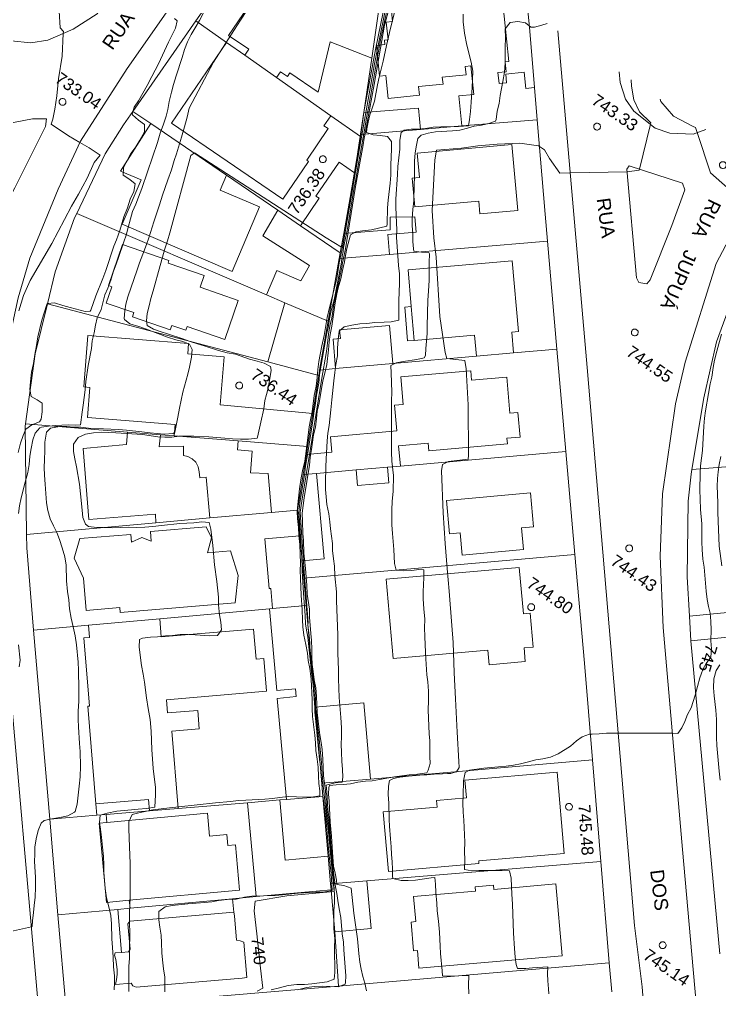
# Model space of a CAD drawing. Header units: metres. Extents: x 322294 to 7190115, y 7390841 to 10157759.
# Drawn here: x 323364.2 to 323466.7, y 7394125.7 to 7394267.6 of the extents above; entities that cross this region are included whole.
import ezdxf
from ezdxf.enums import TextEntityAlignment as Align

# ---------------------------------------------------------------- set-up
doc = ezdxf.new("R2010")
doc.units = ezdxf.units.M
doc.layers.get('0').update_dxf_attribs({"lineweight": 18})
for name, color, linetype, lineweight in [('100_SIST_VIARIO_MEIO_FIO', 1, 'Continuous', 18), ('108_SEP_FIS_CANT_CENT_ILHA', 7, 'Continuous', 18), ('160_P_SIMP_ASF_TOP', 7, 'Continuous', 18), ('206_MURO_E_MURO_ARRIMO', 7, 'Continuous', 18), ('214_PROJ_BEIRAL_EDIF', 10, 'Continuous', 18), ('600_CURVA_MESTRA', 14, 'Continuous', 18), ('602_CURVA_MESTRA_TOP', 24, 'Continuous', 18), ('604_CURVA_INTERM', 7, 'Continuous', 18), ('606_PTO_COTADO', 7, 'Continuous', 18), ('608_PTO_COTADO_INTERVIA', 1, 'Continuous', 18), ('624_SEGM_CURVA_MESTRA', 14, 'Continuous', 18), ('626_SEGM_CURVA_INTERM', 7, 'Continuous', 18)]:
    doc.layers.add(name, color=color, linetype=linetype, lineweight=lineweight)
doc.styles.add('Style-Arial', font='arial.ttf', dxfattribs={"height": 1.75})

# ---------------------------------------------------------------- blocks, each defined once
blk = doc.blocks.new('SP09')
at = {"color": 0, "linetype": 'Continuous'}
blk.add_lwpolyline([(-0.03, -0.51), (-0.14, -0.49), (-0.24, -0.46), (-0.31, -0.42), (-0.35, -0.39), (-0.42, -0.31), (-0.47, -0.24), (-0.51, -0.15), (-0.52, -0.09), (-0.52, 0.03), (-0.51, 0.11), (-0.48, 0.2), (-0.44, 0.27), (-0.4, 0.33), (-0.32, 0.39), (-0.23, 0.44), (-0.15, 0.48), (-0.1, 0.48), (-0.03, 0.48), (0.08, 0.48), (0.19, 0.44), (0.27, 0.4), (0.35, 0.32), (0.41, 0.23), (0.46, 0.11), (0.48, 0.03), (0.48, -0.03), (0.47, -0.08), (0.44, -0.21), (0.38, -0.3), (0.31, -0.38), (0.23, -0.44), (0.1, -0.49), (0.02, -0.51)], close=True, dxfattribs=at)
blk = doc.blocks.new('SP10')
at = {"color": 0, "linetype": 'Continuous'}
blk.add_lwpolyline([(-0.03, -0.51), (-0.14, -0.49), (-0.24, -0.46), (-0.31, -0.42), (-0.35, -0.39), (-0.42, -0.31), (-0.47, -0.24), (-0.51, -0.15), (-0.52, -0.09), (-0.52, 0.03), (-0.51, 0.11), (-0.48, 0.2), (-0.44, 0.27), (-0.4, 0.33), (-0.32, 0.39), (-0.23, 0.44), (-0.15, 0.48), (-0.1, 0.48), (-0.03, 0.48), (0.08, 0.48), (0.19, 0.44), (0.27, 0.4), (0.35, 0.32), (0.41, 0.23), (0.46, 0.11), (0.48, 0.03), (0.48, -0.03), (0.47, -0.08), (0.44, -0.21), (0.38, -0.3), (0.31, -0.38), (0.23, -0.44), (0.1, -0.49), (0.02, -0.51)], close=True, dxfattribs=at)

msp = doc.modelspace()

# ---------------------------------------------------------------- linework, layer by layer
at = {"layer": '100_SIST_VIARIO_MEIO_FIO'}
for points in [[(323348.588, 7394329.033), (323354.995, 7394271.887), (323357.194, 7394267.775), (323359.428, 7394265.848), (323363.008, 7394264.434), (323365.883, 7394264.167), (323368.386, 7394264.568), (323372.075, 7394266.161), (323375.566, 7394268.404), (323387.417, 7394285.059), (323395.982, 7394297.361)], [(323402.467, 7394293.027), (323396.959, 7394284.669), (323379.983, 7394260.392), (323373.124, 7394249.782), (323369.878, 7394242.772), (323365.752, 7394232.659), (323364.018, 7394226.847), (323362.228, 7394218.531), (323361.124, 7394208.274), (323360.9, 7394198.864), (323362.004, 7394179.452), (323367.355, 7394119.089), (323368.904, 7394099.446), (323369.018, 7394079.171), (323369.147, 7394063.997)], [(323469.348, 7393957.504), (323458.149, 7394089.236), (323455.362, 7394126.09), (323454.246, 7394135.09), (323447.286, 7394216.704), (323443.01, 7394265.934)], [(323451.99, 7394259.933), (323452.139, 7394258.371), (323452.904, 7394255.928), (323454.119, 7394254.15), (323457.258, 7394251.707), (323459.388, 7394250.969), (323462.819, 7394250.816), (323464.656, 7394251.469)], [(323473.348, 7394010.25), (323461.245, 7394146.179), (323458.45, 7394178.641), (323457.999, 7394189.087), (323458.311, 7394198.213), (323460.236, 7394211.389), (323461.622, 7394217.468), (323466.173, 7394231.899), (323471.867, 7394242.636)]]:
    msp.add_lwpolyline(points, dxfattribs=at)
at = {"layer": '108_SEP_FIS_CANT_CENT_ILHA'}
for points in [[(323366.127, 7394253.025), (323368.162, 7394253.028), (323368.012, 7394251.912), (323363.559, 7394242.934), (323360.523, 7394237.339), (323359.741, 7394245.426), (323359.717, 7394250.046), (323360.496, 7394251.988)], [(323459.704, 7394237.443), (323456.512, 7394229.487), (323456.03, 7394228.898), (323454.855, 7394229.101), (323454.547, 7394229.789), (323453.129, 7394245.699), (323453.45, 7394246.159), (323461.238, 7394243.637), (323461.589, 7394242.669)]]:
    msp.add_lwpolyline(points, close=True, dxfattribs=at)
at = {"layer": '206_MURO_E_MURO_ARRIMO'}
for p, q in [((323401.483, 7394283.786), (323390.044, 7394267.376)), ((323438.855, 7394266.432), (323438.636, 7394268.857)), ((323390.044, 7394267.376), (323380.818, 7394254.141)), ((323439.592, 7394257.613), (323438.855, 7394266.432)), ((323380.818, 7394254.141), (323379.444, 7394252.17)), ((323379.444, 7394252.17), (323376.733, 7394247.946)), ((323441.141, 7394239.088), (323439.985, 7394252.918)), ((323376.733, 7394247.946), (323372.591, 7394239.191)), ((323372.591, 7394239.191), (323372.291, 7394238.556)), ((323441.488, 7394235.143), (323441.141, 7394239.088)), ((323372.291, 7394238.556), (323369.454, 7394230.681)), ((323442.874, 7394219.365), (323441.488, 7394235.143)), ((323369.454, 7394230.681), (323368.3, 7394226.011)), ((323368.3, 7394226.011), (323366.491, 7394218.692)), ((323466.248, 7394220.456), (323467.923, 7394225.063)), ((323464.385, 7394212.264), (323466.248, 7394220.456)), ((323444.19, 7394204.396), (323442.874, 7394219.365)), ((323366.491, 7394218.692), (323365.094, 7394208.436)), ((323462.638, 7394201.753), (323464.385, 7394212.264)), ((323365.094, 7394208.436), (323365.049, 7394208.109)), ((323365.049, 7394208.109), (323365.248, 7394192.275)), ((323445.511, 7394189.358), (323444.19, 7394204.396)), ((323365.248, 7394192.275), (323365.273, 7394190.289)), ((323365.273, 7394190.289), (323366.29, 7394178.294)), ((323446.909, 7394173.452), (323445.511, 7394189.358)), ((323462.498, 7394176.711), (323462.288, 7394180.341)), ((323366.29, 7394178.294), (323368.635, 7394150.637)), ((323466.707, 7394130.945), (323462.498, 7394176.711)), ((323448.07, 7394159.334), (323446.909, 7394173.452)), ((323449.296, 7394144.435), (323448.07, 7394159.334)), ((323368.635, 7394150.637), (323369.821, 7394136.639)), ((323450.514, 7394129.634), (323449.296, 7394144.435)), ((323369.821, 7394136.639), (323371.072, 7394122.785)), ((323450.906, 7394125.374), (323450.514, 7394129.634))]:
    msp.add_line(p, q, dxfattribs=at)
for points in [[(323394.535, 7394264.222), (323390.044, 7394267.376)], [(323414.634, 7394253.951), (323415.789, 7394261.942)], [(323380.818, 7394254.141), (323383.452, 7394252.345)], [(323414.13, 7394250.463), (323409.791, 7394253.51)], [(323428.95, 7394252.003), (323422.893, 7394251.501)], [(323413.254, 7394245.175), (323413.862, 7394248.605), (323414.13, 7394250.463)], [(323414.13, 7394250.463), (323414.176, 7394250.778)], [(323394.529, 7394244.793), (323402.009, 7394239.694)], [(323400.364, 7394227.311), (323372.591, 7394239.191)], [(323418.39, 7394233.22), (323441.488, 7394235.143)], [(323368.3, 7394226.011), (323400.588, 7394217.493)], [(323436.522, 7394218.807), (323442.874, 7394219.365)], [(323418.846, 7394217.255), (323431.105, 7394218.331)], [(323408.139, 7394216.315), (323410.482, 7394216.521)], [(323407.135, 7394209.942), (323408.009, 7394215.535)], [(323365.094, 7394208.436), (323380.009, 7394207.243)], [(323384.865, 7394206.855), (323386.845, 7394206.696)], [(323419.96, 7394202.265), (323444.19, 7394204.396)], [(323392.081, 7394194.681), (323401.125, 7394195.492)], [(323365.248, 7394192.275), (323384.167, 7394193.971)], [(323405.814, 7394185.867), (323445.511, 7394189.358)], [(323400.795, 7394181.388), (323384.749, 7394179.949)], [(323374.316, 7394179.014), (323366.29, 7394178.294)], [(323462.498, 7394176.711), (323471.899, 7394177.623)], [(323415.571, 7394156.502), (323448.07, 7394159.334)], [(323397.584, 7394153.045), (323402.302, 7394153.438)], [(323368.635, 7394150.637), (323375.515, 7394151.209)], [(323409.396, 7394145.203), (323409.751, 7394141.168)], [(323449.296, 7394144.435), (323415.065, 7394141.607)], [(323409.827, 7394140.312), (323398.846, 7394139.304)], [(323378.616, 7394137.446), (323369.821, 7394136.639)], [(323410.369, 7394134.157), (323410.91, 7394126.227)], [(323410.91, 7394126.227), (323450.514, 7394129.634)], [(323410.91, 7394126.227), (323393.461, 7394124.742), (323371.072, 7394122.785)]]:
    msp.add_lwpolyline(points, dxfattribs=at)
at = {"layer": '214_PROJ_BEIRAL_EDIF'}
for points in [[(323417.176, 7394271.543), (323417.332, 7394272.62), (323413.131, 7394275.579), (323413.134, 7394274.131), (323404.757, 7394279.843), (323394.813, 7394265.258), (323397.785, 7394263.232), (323397.19, 7394262.358), (323401.852, 7394259.084), (323402.427, 7394259.927), (323403.434, 7394259.241), (323403.785, 7394259.755), (323407.933, 7394256.927), (323409.676, 7394264.324), (323415.789, 7394261.942)], [(323409.791, 7394253.51), (323401.852, 7394259.084), (323397.19, 7394262.358), (323394.535, 7394264.222), (323386.476, 7394252.402), (323402.757, 7394241.301), (323406.524, 7394246.826), (323406.249, 7394247.013), (323409.385, 7394251.611), (323408.778, 7394252.025)], [(323422.893, 7394251.501), (323414.176, 7394250.778), (323414.634, 7394253.951), (323422.635, 7394254.615)], [(323394.529, 7394244.793), (323383.452, 7394252.345), (323378.993, 7394245.416), (323382.028, 7394244.118), (323379.25, 7394237.623), (323395.333, 7394230.744), (323399.366, 7394240.172), (323393.606, 7394242.636)], [(323436.282, 7394249.299), (323437.156, 7394239.636), (323431.604, 7394239.133), (323431.433, 7394241.017), (323422.071, 7394240.171), (323421.693, 7394244.353), (323422.74, 7394244.447), (323422.414, 7394248.045)], [(323405.34, 7394237.422), (323411.175, 7394233.444), (323411.674, 7394236.26), (323413.254, 7394245.175), (323410.985, 7394246.722), (323407.592, 7394241.747), (323408.068, 7394241.423)], [(323405.34, 7394237.422), (323402.009, 7394239.694), (323399.832, 7394235.944), (323406.653, 7394231.596), (323405.372, 7394229.371), (323401.883, 7394230.863), (323400.364, 7394227.311), (323403.064, 7394226.156), (323409.403, 7394223.444), (323411.027, 7394232.607), (323411.175, 7394233.444)], [(323411.674, 7394236.26), (323418.462, 7394236.825), (323418.462, 7394238.65), (323422.08, 7394238.715), (323422.294, 7394236.493), (323418.146, 7394236.148), (323418.39, 7394233.22), (323411.027, 7394232.607), (323411.175, 7394233.444)], [(323391.244, 7394230.149), (323390.648, 7394228.41), (323396.218, 7394226.5), (323394.259, 7394220.787), (323388.772, 7394222.669), (323388.587, 7394222.13), (323386.491, 7394222.849), (323386.271, 7394222.207), (323380.742, 7394224.104), (323380.956, 7394224.728), (323376.921, 7394226.112), (323377.741, 7394228.5), (323377.232, 7394228.675), (323379.281, 7394234.648), (323386.085, 7394232.314), (323385.964, 7394231.96)], [(323436.522, 7394218.807), (323431.105, 7394218.331), (323430.837, 7394221.388), (323421.994, 7394220.612), (323421.557, 7394225.598), (323421.085, 7394230.967), (323436.322, 7394232.304), (323437.232, 7394221.944), (323436.254, 7394221.858)], [(323409.403, 7394223.444), (323403.064, 7394226.156), (323400.588, 7394217.493), (323408.009, 7394215.535), (323408.139, 7394216.315)], [(323421.557, 7394225.598), (323421.994, 7394220.612), (323421.03, 7394220.569), (323420.596, 7394225.514)], [(323418.846, 7394217.255), (323410.482, 7394216.521), (323410.104, 7394220.834), (323411.183, 7394220.929), (323411.071, 7394222.201), (323418.355, 7394222.84)], [(323407.135, 7394209.942), (323406.384, 7394205.134), (323396.212, 7394205.947), (323386.845, 7394206.696), (323386.978, 7394208.362), (323374.148, 7394209.388), (323374.499, 7394213.779), (323373.63, 7394213.849), (323374.232, 7394221.373), (323388.966, 7394220.195), (323388.844, 7394218.669), (323394.18, 7394218.242), (323393.586, 7394211.232)], [(323406.204, 7394203.983), (323405.74, 7394201.014), (323407.693, 7394201.186), (323413.512, 7394201.698), (323418.081, 7394202.099), (323419.96, 7394202.265), (323419.699, 7394205.232), (323424.019, 7394205.611), (323424.115, 7394204.508), (323435.619, 7394205.518), (323435.546, 7394206.344), (323437.479, 7394206.514), (323437.164, 7394210.104), (323435.985, 7394210), (323435.521, 7394215.285), (323430.393, 7394214.835), (323430.273, 7394216.202), (323420.031, 7394215.303), (323420.383, 7394211.295), (323419.092, 7394211.182), (323419.424, 7394207.403), (323409.753, 7394206.554), (323409.95, 7394204.312)], [(323384.865, 7394206.855), (323380.009, 7394207.243), (323379.864, 7394205.438), (323373.546, 7394204.851), (323374.386, 7394194.442), (323384.107, 7394195.249), (323384.167, 7394193.971), (323392.081, 7394194.681), (323391.545, 7394200.653), (323390.617, 7394200.569), (323390.523, 7394201.44), (323390.364, 7394202.17), (323390.006, 7394202.823), (323389.481, 7394203.344), (323388.835, 7394203.686), (323388.216, 7394203.813), (323388.238, 7394205.196), (323384.652, 7394205.103)], [(323401.125, 7394195.492), (323400.631, 7394201.18), (323398.012, 7394201.299), (323398.265, 7394204.452), (323396.107, 7394204.625), (323396.212, 7394205.947), (323406.384, 7394205.134), (323406.204, 7394203.983), (323405.74, 7394201.014), (323404.931, 7394195.833)], [(323484.368, 7394203.483), (323462.638, 7394201.753), (323462.527, 7394201.082), (323462.108, 7394197.15), (323461.956, 7394186.077), (323462.288, 7394180.341), (323470.844, 7394181.124), (323469.713, 7394196.735), (323483.989, 7394198.057), (323485.523, 7394181.631), (323477.599, 7394180.931), (323477.863, 7394178.201), (323486.422, 7394179.032), (323486.031, 7394183.161), (323487.677, 7394183.29), (323487.245, 7394188.602), (323487.468, 7394188.535), (323486.829, 7394192.974), (323485.211, 7394192.755)], [(323418.081, 7394202.099), (323413.512, 7394201.698), (323413.711, 7394199.427), (323418.28, 7394199.828)], [(323407.693, 7394201.186), (323408.791, 7394188.679), (323405.59, 7394188.398), (323405.265, 7394192.062), (323404.931, 7394195.833), (323405.74, 7394201.014)], [(323439.026, 7394198.336), (323439.459, 7394193.399), (323437.696, 7394193.244), (323437.977, 7394190.052), (323428.996, 7394189.263), (323428.712, 7394192.5), (323427.16, 7394192.364), (323426.731, 7394197.257)], [(323391.529, 7394193.367), (323392.3, 7394191.767), (323391.714, 7394189.585), (323395.078, 7394189.864), (323396.214, 7394186.261), (323395.774, 7394182.277), (323378.972, 7394180.879), (323378.914, 7394181.576), (323373.96, 7394181.164), (323373.567, 7394185.886), (323372.23, 7394188.791), (323373.059, 7394191.657), (323380.498, 7394192.276), (323380.594, 7394191.124), (323382.114, 7394191.815), (323383.498, 7394191.282), (323383.381, 7394192.689)], [(323401.231, 7394181.427), (323406.167, 7394181.87), (323405.814, 7394185.867), (323405.59, 7394188.398), (323405.265, 7394192.062), (323400.135, 7394191.636), (323400.739, 7394184.366), (323400.985, 7394184.386)], [(323437.366, 7394187.452), (323417.892, 7394185.743), (323418.912, 7394174.132), (323432.77, 7394175.348), (323432.958, 7394173.206), (323438.241, 7394173.669), (323438.065, 7394175.67), (323439.415, 7394175.789), (323438.979, 7394180.756), (323437.961, 7394180.666)], [(323403.273, 7394153.519), (323401.916, 7394168.302), (323404.698, 7394168.557), (323404.592, 7394169.708), (323401.89, 7394169.46), (323400.795, 7394181.388), (323401.231, 7394181.427), (323406.167, 7394181.87), (323407.474, 7394167.029), (323408.455, 7394155.882), (323408.624, 7394153.964)], [(323375.385, 7394152.874), (323383.083, 7394153.514), (323383.222, 7394151.85), (323387.464, 7394152.203), (323386.524, 7394163.508), (323390.532, 7394163.841), (323390.307, 7394166.544), (323385.898, 7394166.177), (323385.737, 7394168.108), (323400.382, 7394169.327), (323399.982, 7394174.124), (323398.834, 7394174.028), (323398.47, 7394178.405), (323384.971, 7394177.282), (323384.749, 7394179.949), (323374.316, 7394179.014), (323374.466, 7394177.22), (323373.65, 7394177.152), (323374.48, 7394167.167), (323374.198, 7394167.143)], [(323407.474, 7394167.029), (323408.455, 7394155.882), (323415.571, 7394156.502), (323414.592, 7394167.654)], [(323442.914, 7394157.53), (323429.422, 7394156.355), (323429.647, 7394153.769), (323425.245, 7394153.385), (323425.332, 7394152.385), (323417.462, 7394151.699), (323418.22, 7394142.996), (323431.464, 7394144.15), (323431.43, 7394144.541), (323443.95, 7394145.632)], [(323403.273, 7394153.519), (323402.302, 7394153.438), (323403.111, 7394144.626), (323409.396, 7394145.203), (323408.624, 7394153.964)], [(323383.222, 7394151.85), (323376.895, 7394151.324), (323375.515, 7394151.209), (323375.385, 7394152.874), (323383.083, 7394153.514)], [(323383.222, 7394151.85), (323387.464, 7394152.203), (323397.584, 7394153.045), (323398.846, 7394139.304), (323395.401, 7394138.987), (323380.398, 7394137.61), (323380.291, 7394138.776), (323396.417, 7394140.257), (323395.81, 7394146.87), (323394.692, 7394146.767), (323394.543, 7394148.39), (323392.043, 7394148.16), (323391.735, 7394151.514), (323377.002, 7394150.161), (323376.895, 7394151.324)], [(323380.291, 7394138.776), (323376.928, 7394138.468), (323375.864, 7394150.057), (323377.002, 7394150.161), (323391.735, 7394151.514), (323392.043, 7394148.16), (323394.543, 7394148.39), (323394.692, 7394146.767), (323395.81, 7394146.87), (323396.417, 7394140.257)], [(323415.065, 7394141.607), (323415.673, 7394134.62), (323410.369, 7394134.157), (323409.827, 7394140.312), (323409.751, 7394141.168)], [(323442.71, 7394141.158), (323443.625, 7394130.658), (323422.686, 7394128.833), (323422.46, 7394131.426), (323421.89, 7394131.377), (323421.523, 7394135.585), (323422.227, 7394135.647), (323421.907, 7394139.313), (323430.958, 7394140.101), (323430.903, 7394140.739), (323433.606, 7394140.974), (323433.659, 7394140.369)], [(323380.398, 7394137.61), (323395.401, 7394138.987), (323395.57, 7394137.05), (323380.39, 7394135.723), (323380.073, 7394135.312), (323380.396, 7394131.623), (323380.184, 7394131.233), (323379.167, 7394131.144), (323378.616, 7394137.446)], [(323379.167, 7394131.144), (323380.184, 7394131.233), (323380.396, 7394131.623), (323380.073, 7394135.312), (323380.39, 7394135.723), (323395.57, 7394137.05), (323395.663, 7394136.481), (323395.972, 7394132.944), (323396.527, 7394132.842), (323397.049, 7394132.66), (323397.5, 7394127.49), (323396.792, 7394127.401), (323381.286, 7394126.046), (323380.798, 7394126.28), (323380.539, 7394126.631), (323378.263, 7394126.432), (323378.425, 7394127.209), (323378.491, 7394127.918), (323378.494, 7394128.655), (323378.433, 7394129.389), (323378.31, 7394130.091), (323378.131, 7394130.731), (323378.235, 7394131.063)]]:
    msp.add_lwpolyline(points, close=True, dxfattribs=at)
for points in [[(323418.505, 7394270.342), (323418.813, 7394267.272), (323417.894, 7394267.18), (323418.153, 7394264.602), (323417.625, 7394264.549), (323417.689, 7394263.902), (323416.464, 7394263.779), (323416.915, 7394259.286), (323417.848, 7394259.379), (323418.182, 7394256.045), (323422.743, 7394256.502), (323422.615, 7394257.774), (323426.204, 7394258.134), (323426.103, 7394259.139), (323429.57, 7394259.487), (323429.446, 7394260.718), (323430.289, 7394260.803), (323430.709, 7394256.611), (323428.51, 7394256.39), (323428.95, 7394252.003)], [(323428.95, 7394252.003), (323439.985, 7394252.918), (323439.592, 7394257.613), (323438.313, 7394257.485), (323438.075, 7394259.854), (323435.389, 7394259.584), (323435.518, 7394258.303), (323434.404, 7394258.191), (323434.24, 7394259.822), (323435.457, 7394259.944), (323435.313, 7394261.373), (323435.821, 7394261.424), (323434.819, 7394271.408)]]:
    msp.add_lwpolyline(points, dxfattribs=at)
at = {"layer": '600_CURVA_MESTRA'}
for points, elevation in [([(323414.681, 7394250.221), (323414.758, 7394250.649), (323416.118, 7394258.085), (323417.647, 7394266.749), (323419.117, 7394272.058), (323419.247, 7394272.674), (323419.428, 7394273.774), (323419.451, 7394274.815), (323419.61, 7394276.026), (323419.646, 7394277.189), (323419.73, 7394278.268), (323419.942, 7394279.307), (323420.53, 7394280.956)], 740), ([(323391.127, 7394268.559), (323390.544, 7394267.429), (323389.917, 7394266.366), (323389.359, 7394265.37), (323388.83, 7394264.324), (323388.363, 7394263.177), (323388.021, 7394262.038), (323387.156, 7394259.337), (323386.748, 7394258.057), (323386.447, 7394256.929), (323386.145, 7394255.58), (323385.941, 7394254.426), (323385.692, 7394253.43), (323385.278, 7394252.277), (323384.821, 7394250.935), (323384.398, 7394249.605), (323382.955, 7394245.281), (323382.102, 7394242.844), (323381.64, 7394241.596), (323381.226, 7394240.573), (323380.738, 7394239.476), (323380.442, 7394238.421), (323380.132, 7394237.178), (323379.816, 7394236.024), (323379.502, 7394235.047), (323378.732, 7394232.786), (323378.369, 7394231.817), (323377.949, 7394230.607), (323377.582, 7394229.436), (323377.156, 7394228.267), (323376.729, 7394227.317), (323376.468, 7394226.345), (323376.19, 7394225.181), (323375.609, 7394223.945), (323375.336, 7394222.875), (323375.153, 7394221.777), (323374.877, 7394220.597), (323374.737, 7394219.454), (323374.28, 7394216.999), (323373.94, 7394214.633), (323373.849, 7394213.421), (323373.533, 7394211.163), (323373.367, 7394210.154), (323373.141, 7394208.282), (323372.446, 7394208.229), (323371.41, 7394208.284), (323370.397, 7394208.273), (323369.476, 7394208.214), (323368.47, 7394208.088), (323367.46, 7394207.939), (323367.192, 7394207.836), (323366.509, 7394207.075), (323366.193, 7394206.086), (323365.909, 7394204.826), (323365.748, 7394203.715), (323365.635, 7394202.493), (323365.455, 7394201.333), (323365.036, 7394199.936), (323364.444, 7394197.616), (323364.216, 7394196.455), (323364.056, 7394195.355)], 735), ([(323469.068, 7394241.891), (323465.373, 7394245.165), (323463.418, 7394251.029), (323463.16, 7394251.804), (323462.803, 7394251.904), (323459.96, 7394253.443), (323458.089, 7394255.588), (323457.972, 7394255.935)], 745), ([(323411.466, 7394231.736), (323411.94, 7394234.039), (323413.356, 7394242.839), (323414.508, 7394249.26)], 740), ([(323398.946, 7394133.886), (323398.581, 7394137.234), (323398.703, 7394138.66), (323403.335, 7394139.416), (323410.267, 7394140.041), (323409.792, 7394145.091), (323409.414, 7394149.326), (323409.194, 7394150.644), (323408.883, 7394153.249), (323408.865, 7394153.823), (323408.776, 7394154.722), (323408.68, 7394155.507), (323408.525, 7394157.222), (323408.401, 7394158.955), (323408.354, 7394159.378), (323408.052, 7394162.867), (323407.886, 7394163.955), (323407.717, 7394165.406), (323407.621, 7394166.26), (323407.561, 7394167.305), (323407.554, 7394168.12), (323407.431, 7394169.677), (323407.234, 7394171.051), (323407.087, 7394171.957), (323406.705, 7394175.829), (323406.714, 7394176.368), (323406.631, 7394177.513), (323406.571, 7394177.837), (323406.431, 7394179.067), (323406.488, 7394179.331), (323405.865, 7394186.815), (323405.302, 7394195.508), (323405.532, 7394197.16), (323406.825, 7394204.816), (323408.406, 7394214.822), (323409.155, 7394219.038), (323409.41, 7394221.083), (323409.46, 7394221.621), (323409.706, 7394222.957), (323409.921, 7394223.904), (323410.24, 7394225.97), (323410.338, 7394226.373), (323410.652, 7394227.997), (323410.945, 7394229.204), (323411.441, 7394231.612)], 740), ([(323411.441, 7394231.612), (323411.466, 7394231.736)], 740), ([(323465.405, 7394176.724), (323465.399, 7394176.831), (323465.45, 7394178.277), (323465.397, 7394179.588), (323465.326, 7394180.759), (323465.041, 7394181.727), (323464.87, 7394182.773), (323464.738, 7394183.956), (323464.535, 7394186.294), (323464.406, 7394187.462), (323464.252, 7394188.654), (323464.133, 7394190.059), (323464.086, 7394191.143), (323464.092, 7394192.427), (323464.066, 7394193.829), (323463.91, 7394195.928), (323463.819, 7394197.491), (323463.797, 7394198.761), (323463.85, 7394201.25), (323463.907, 7394202.306), (323464.178, 7394204.562), (323464.371, 7394208.095), (323464.5, 7394209.293), (323464.643, 7394210.359), (323465.085, 7394212.901), (323465.321, 7394214.291), (323465.551, 7394215.286), (323465.753, 7394216.707), (323465.936, 7394217.751), (323466.257, 7394219.091), (323466.979, 7394221.551)], 745), ([(323364.055, 7394176.128), (323364.335, 7394173.905), (323364.18, 7394172.917)], 735), ([(323441.704, 7394125.093), (323441.631, 7394125.801), (323441.55, 7394126.996), (323441.505, 7394128.017), (323441.53, 7394129.039), (323439.31, 7394128.886), (323438.302, 7394128.808), (323437.11, 7394128.778), (323436.933, 7394129.391), (323436.76, 7394130.444), (323436.668, 7394131.697), (323436.535, 7394133.961), (323436.467, 7394135.382), (323436.371, 7394138.189), (323436.264, 7394139.663), (323436.251, 7394140.773), (323436.183, 7394141.991), (323435.927, 7394143.07), (323434.882, 7394143.13), (323433.834, 7394143.129), (323432.787, 7394143.148), (323431.452, 7394143.133), (323430.407, 7394143.072), (323429.356, 7394143.252), (323429.401, 7394144.623), (323429.372, 7394145.951), (323429.38, 7394147.279), (323429.24, 7394150.491), (323429.147, 7394151.638), (323429.113, 7394152.975), (323429.13, 7394154.101), (323429.226, 7394156.25), (323429.468, 7394157.437), (323430.104, 7394157.811), (323432.159, 7394158.114), (323434.313, 7394158.28), (323435.452, 7394158.405), (323436.507, 7394158.548), (323437.542, 7394158.724), (323438.698, 7394159.018), (323439.792, 7394159.324), (323440.801, 7394159.458), (323441.921, 7394159.711), (323443.039, 7394160.181), (323444.84, 7394161.31), (323445.721, 7394162.077), (323446.566, 7394162.688), (323447.626, 7394163.047), (323448.054, 7394163.077), (323449.067, 7394163.109), (323450.114, 7394163.192), (323451.846, 7394163.233), (323459.781, 7394163.19), (323460.582, 7394163.176), (323461.172, 7394163.995), (323461.599, 7394164.933), (323461.982, 7394165.941), (323462.53, 7394166.933), (323463.115, 7394168.759), (323463.81, 7394171.312), (323463.995, 7394171.838)], 745), ([(323399.025, 7394125.497), (323399.814, 7394125.927), (323399.495, 7394128.849)], 740)]:
    msp.add_lwpolyline(points, dxfattribs=dict(at, elevation=elevation))
at = {"layer": '604_CURVA_INTERM', "flags": 128}
for points, elevation in [([(323355.827, 7394132.656), (323365.955, 7394134.879), (323366.07, 7394134.917), (323366.099, 7394135.751), (323366.264, 7394136.964), (323366.383, 7394138.02), (323366.496, 7394139.239), (323366.548, 7394140.666), (323366.538, 7394142.148), (323366.434, 7394144.439), (323366.44, 7394145.508), (323366.484, 7394146.545), (323366.643, 7394147.75), (323366.928, 7394148.997), (323367.374, 7394150.049), (323367.843, 7394150.446), (323368.93, 7394150.704), (323370.13, 7394150.901), (323371.277, 7394151.115), (323372.264, 7394151.65), (323372.367, 7394151.754), (323372.656, 7394152.835), (323372.948, 7394155.481), (323373.106, 7394156.837), (323373.163, 7394158.371), (323373.088, 7394160.539), (323372.981, 7394161.678), (323372.848, 7394164.112), (323372.805, 7394165.221), (323372.822, 7394166.436), (323372.88, 7394167.9), (323372.89, 7394169.634), (323372.864, 7394172.43), (323372.799, 7394173.584), (323372.582, 7394176.122), (323372.342, 7394177.428), (323372.067, 7394178.736), (323371.767, 7394180.047), (323371.525, 7394181.391), (323371.42, 7394182.688), (323371.245, 7394183.928), (323371.114, 7394185.466), (323371.043, 7394187.793), (323370.841, 7394189.016), (323370.466, 7394190.299), (323370.072, 7394191.525), (323369.681, 7394192.551), (323369.183, 7394193.519), (323368.718, 7394194.537), (323368.351, 7394195.786), (323368.155, 7394196.871), (323367.974, 7394199.614), (323367.864, 7394200.923), (323367.842, 7394202.056), (323367.856, 7394203.186), (323367.943, 7394204.544), (323367.913, 7394205.747), (323368.188, 7394207.217), (323368.745, 7394207.818), (323370.052, 7394208.051), (323371.151, 7394208.032), (323372.179, 7394207.959), (323373.201, 7394207.943), (323374.322, 7394207.828), (323376.532, 7394207.694), (323378.698, 7394207.595), (323379.901, 7394207.518), (323382.121, 7394207.265), (323383.361, 7394207.109), (323385.4, 7394206.914), (323386.733, 7394207.023), (323386.934, 7394207.21), (323387.402, 7394209.397), (323387.648, 7394210.723), (323388.135, 7394213.063), (323388.875, 7394215.709), (323389.122, 7394216.754), (323389.382, 7394218.187), (323389.5, 7394219.303), (323389.1, 7394220.094), (323388.146, 7394220.467), (323387.083, 7394220.74), (323385.881, 7394221.114), (323382.652, 7394222.336), (323381.66, 7394222.669), (323380.376, 7394223.07), (323379.571, 7394223.683), (323379.524, 7394223.831), (323379.616, 7394224.951), (323379.801, 7394225.969), (323380.094, 7394226.999), (323381.432, 7394230.985), (323381.767, 7394231.97), (323382.254, 7394233.279), (323382.787, 7394234.648), (323383.129, 7394235.645), (323383.859, 7394237.963), (323384.688, 7394240.47), (323385.126, 7394241.906), (323385.933, 7394244.143), (323386.47, 7394245.591), (323386.875, 7394246.936), (323387.203, 7394247.919), (323387.945, 7394250.35), (323388.367, 7394251.862), (323388.737, 7394253.287), (323389.054, 7394254.626), (323392.597, 7394261.336), (323396.569, 7394267.5), (323402.591, 7394276.727)], 736), ([(323370.029, 7394268.781), (323370.183, 7394266.377), (323370.643, 7394265.819), (323370.62, 7394265.533), (323370.475, 7394262.211), (323369.914, 7394258.897), (323369.7, 7394256.395), (323369.41, 7394254.466), (323369.094, 7394252.988), (323368.839, 7394252.266), (323371.371, 7394250.564), (323373.032, 7394249.583), (323374.411, 7394248.783), (323376.049, 7394247.744), (323375.16, 7394246.639), (323374.108, 7394244.348), (323372.848, 7394242.034), (323371.818, 7394240.295), (323370.786, 7394238.313), (323368.97, 7394234.831), (323365.792, 7394229.401), (323364.808, 7394227.23), (323364.134, 7394224.957)], 733), ([(323418.062, 7394269.274), (323417.069, 7394264.618), (323415.307, 7394254.652), (323415.17, 7394253.986), (323414.981, 7394252.904), (323414.739, 7394251.67), (323413.783, 7394246.231), (323413.386, 7394243.922), (323413.165, 7394242.764), (323412.361, 7394237.904), (323412.199, 7394236.695), (323411.654, 7394234.219), (323411.6, 7394233.639), (323411.461, 7394232.963), (323411.28, 7394231.81), (323410.253, 7394226.583), (323409.857, 7394225.022), (323409.609, 7394223.821), (323409.386, 7394222.503), (323409.216, 7394221.757), (323408.22, 7394216.18), (323408.136, 7394215.595), (323408.09, 7394215.029), (323408.011, 7394214.38), (323407.707, 7394212.637), (323407.565, 7394211.437), (323407.339, 7394210.338), (323407.199, 7394209.242), (323406.391, 7394203.898), (323406.115, 7394202.544), (323406.012, 7394201.876), (323405.956, 7394201.328), (323405.24, 7394196.905), (323405.195, 7394196.4), (323405.082, 7394195.546), (323405.181, 7394194.304), (323405.545, 7394188.805), (323405.601, 7394187.415), (323405.575, 7394186.909), (323405.775, 7394183.688), (323406.021, 7394180.433), (323406.082, 7394179.188), (323406.153, 7394178.569), (323406.406, 7394177.248), (323406.998, 7394171.677), (323407.109, 7394171.077), (323407.216, 7394170.298), (323407.256, 7394169.511), (323407.407, 7394167.648), (323407.423, 7394166.846), (323407.45, 7394166.288), (323407.604, 7394164.927), (323408.082, 7394159.898), (323408.111, 7394159.348), (323408.214, 7394158.707), (323408.281, 7394158.11), (323408.495, 7394155.166), (323408.559, 7394154.464), (323409.158, 7394149.777), (323409.439, 7394146.354), (323409.669, 7394143.919), (323409.812, 7394142.667), (323410, 7394140.209), (323408.682, 7394139.972), (323407.574, 7394139.938), (323405.014, 7394139.805), (323402.697, 7394139.577), (323401.62, 7394139.478), (323398.224, 7394139.356), (323397.17, 7394139.246), (323395.933, 7394138.956), (323394.629, 7394138.901), (323393.35, 7394138.757), (323392.367, 7394138.56), (323391.33, 7394138.44), (323388.843, 7394138.256), (323386.557, 7394137.989), (323385.538, 7394137.828), (323384.622, 7394137.15), (323384.619, 7394135.913), (323384.745, 7394134.847), (323384.93, 7394133.649), (323385.016, 7394132.537), (323385.067, 7394131.108), (323385.146, 7394130.055), (323385.289, 7394128.77), (323385.467, 7394127.517), (323385.505, 7394126.42), (323385.513, 7394125.384)], 739), ([(323386.925, 7394267.715), (323387.273, 7394267.359), (323387.029, 7394266.317), (323386.007, 7394264.265), (323384.551, 7394261.108), (323384.088, 7394260.168), (323383.573, 7394259.231), (323382.898, 7394257.918), (323381.656, 7394255.696), (323381.001, 7394254.77), (323380.703, 7394253.739), (323380.761, 7394253.618), (323381.615, 7394252.874), (323382.504, 7394252.243), (323382.505, 7394251.137), (323381.83, 7394249.936), (323381.261, 7394248.975), (323380.525, 7394247.96), (323379.955, 7394246.936), (323379.417, 7394245.887), (323379.406, 7394244.828), (323380.352, 7394244.199), (323381.17, 7394243.54), (323380.934, 7394242.421), (323380.44, 7394241.279), (323380.037, 7394240.027), (323379.501, 7394238.698), (323378.891, 7394236.716), (323378.396, 7394235.353), (323378.038, 7394234.418), (323376.857, 7394230.888), (323376.422, 7394229.697), (323375.408, 7394227.156), (323374.645, 7394225.05), (323374.538, 7394224.94), (323373.831, 7394224.88), (323371.632, 7394225.466), (323370.571, 7394225.774), (323369.361, 7394226.158), (323368.305, 7394226.064), (323368.215, 7394225.916), (323367.496, 7394223.6), (323367.178, 7394222.41), (323366.911, 7394221.169), (323366.695, 7394219.882), (323366.45, 7394218.597), (323366.247, 7394217.251), (323365.983, 7394215.991), (323365.807, 7394214.602), (323365.753, 7394213.451), (323365.902, 7394212.44), (323366.799, 7394211.957), (323367.558, 7394211.475), (323367.513, 7394210.207), (323367.377, 7394209.141), (323367.137, 7394208.732), (323366.007, 7394208.284), (323365.161, 7394207.67), (323364.74, 7394206.746), (323364.385, 7394205.618), (323364.011, 7394204.277)], 734), ([(323404.923, 7394125.667), (323406.286, 7394126.002), (323407.352, 7394126.173), (323408.504, 7394126.226), (323409.646, 7394126.15), (323410.846, 7394126.109), (323411.907, 7394126.483), (323411.953, 7394126.73), (323411.995, 7394127.73), (323411.705, 7394131.503), (323411.624, 7394132.655), (323411.452, 7394133.859), (323411.264, 7394136.26), (323410.989, 7394137.508), (323410.822, 7394138.737), (323410.659, 7394139.763), (323410.484, 7394140.726), (323410.194, 7394142.795), (323410.063, 7394143.921), (323409.972, 7394144.972), (323409.904, 7394146.039), (323409.803, 7394147.013), (323409.753, 7394148.015), (323409.648, 7394149.154), (323409.597, 7394150.129), (323409.365, 7394152.084), (323409.178, 7394154.652), (323409.08, 7394155.584), (323409.421, 7394155.717), (323410.409, 7394155.935), (323411.441, 7394156.038), (323411.562, 7394156.789), (323411.475, 7394157.873), (323411.416, 7394159.106), (323411.334, 7394160.377), (323411.306, 7394161.607), (323411.348, 7394162.686), (323411.338, 7394164.011), (323411.252, 7394165.499), (323411.011, 7394168.403), (323410.924, 7394171.149), (323410.905, 7394172.45), (323410.811, 7394174.921), (323410.789, 7394177.602), (323410.633, 7394182.575), (323410.605, 7394183.877), (323410.379, 7394186.22), (323410.305, 7394187.641), (323410.156, 7394188.706), (323410.032, 7394189.926), (323410.029, 7394190.968), (323409.745, 7394193.078), (323409.654, 7394194.09), (323409.503, 7394195.28), (323409.203, 7394196.673), (323409.088, 7394197.76), (323409.019, 7394198.819), (323409.01, 7394199.846), (323409.061, 7394202.153), (323409.092, 7394203.274), (323409.233, 7394205.947), (323409.365, 7394207.079), (323409.551, 7394208.224), (323409.786, 7394210.474), (323409.912, 7394211.951), (323410.211, 7394214.751), (323410.347, 7394215.941), (323410.52, 7394217.103), (323410.769, 7394218.371), (323410.771, 7394219.531), (323410.851, 7394220.765), (323411.018, 7394222.001), (323411.756, 7394222.642), (323412.863, 7394222.897), (323414.035, 7394223.051), (323415.074, 7394223.142), (323416.228, 7394223.267), (323417.586, 7394223.308), (323418.599, 7394223.361), (323419.74, 7394223.607), (323419.75, 7394224.271), (323419.723, 7394225.324), (323419.718, 7394226.467), (323419.854, 7394228.973), (323419.815, 7394230.378), (323419.694, 7394231.585), (323419.498, 7394234.37), (323419.417, 7394235.704), (323419.441, 7394236.758), (323419.362, 7394238.963), (323419.295, 7394240.17), (323419.319, 7394241.314), (323419.531, 7394244.898), (323419.591, 7394246.097), (323419.714, 7394247.348), (323419.866, 7394248.619), (323419.883, 7394249.919), (323420.066, 7394251.041), (323420.536, 7394251.409), (323421.537, 7394251.542), (323422.564, 7394251.523), (323423.64, 7394251.644), (323424.766, 7394251.816), (323425.9, 7394251.901), (323428.477, 7394251.903), (323429.911, 7394252.015), (323430.064, 7394252.95), (323430.213, 7394254.101), (323430.343, 7394255.477), (323430.491, 7394257.645), (323430.539, 7394258.783), (323430.55, 7394260.003), (323430.312, 7394261.346), (323429.691, 7394263.823), (323429.354, 7394265.555), (323429.175, 7394267.255), (323429.145, 7394268.332)], 742), ([(323441.443, 7394266.981), (323440.65, 7394266.728), (323439.606, 7394266.461), (323439.07, 7394266.443), (323438.297, 7394267.078), (323437.171, 7394267.28), (323436.029, 7394267.155), (323435.315, 7394266.195), (323435.37, 7394264.836), (323435.309, 7394263.59), (323435.289, 7394261.193), (323435.188, 7394259.865), (323434.975, 7394258.524), (323434.584, 7394256.456), (323434.401, 7394255.282), (323434.124, 7394254.163), (323433.972, 7394252.933), (323433.868, 7394252.701), (323432.896, 7394252.366), (323431.834, 7394252.144), (323430.771, 7394251.956), (323429.794, 7394251.669), (323428.643, 7394251.407), (323427.605, 7394251.307), (323425.089, 7394251.136), (323424.022, 7394250.952), (323422.997, 7394250.655), (323422.538, 7394250.185), (323422.313, 7394249.175), (323422.116, 7394248.09), (323422.029, 7394246.859), (323422.045, 7394245.523), (323422.022, 7394244.462), (323421.978, 7394243.455), (323421.911, 7394241.055), (323421.786, 7394239.792), (323421.681, 7394238.466), (323421.679, 7394237.447), (323421.787, 7394236.231), (323421.797, 7394235.089), (323421.861, 7394234.025), (323421.925, 7394233.691), (323423.051, 7394233.565), (323424.137, 7394233.522), (323424.228, 7394233.328), (323424.186, 7394232.041), (323424.198, 7394229.438), (323424.07, 7394227.856), (323423.995, 7394226.536), (323423.898, 7394222.733), (323423.888, 7394221.668), (323423.697, 7394219.465), (323423.625, 7394218.45), (323423.446, 7394218.092), (323422.388, 7394217.848), (323420.363, 7394217.553), (323419.345, 7394217.378), (323418.585, 7394216.989), (323418.601, 7394215.839), (323418.675, 7394214.522), (323418.721, 7394213.013), (323418.67, 7394211.837), (323418.681, 7394210.534), (323418.651, 7394209.22), (323418.656, 7394205.469), (323418.676, 7394204.28), (323418.73, 7394203.006), (323418.941, 7394200.897), (323418.885, 7394198.544), (323418.773, 7394197.158), (323418.694, 7394195.844), (323418.73, 7394193.659), (323418.787, 7394192.426), (323418.892, 7394191.225), (323419.013, 7394190.076), (323419.115, 7394188.005), (323419.358, 7394187.053), (323420.376, 7394186.928), (323421.634, 7394187.012), (323422.655, 7394187.136), (323423.395, 7394187.1), (323423.396, 7394185.948), (323423.338, 7394184.944), (323423.3, 7394183.871), (323423.314, 7394182.833), (323423.388, 7394181.372), (323423.526, 7394179.893), (323423.513, 7394178.628), (323423.547, 7394177.366), (323423.605, 7394176.13), (323423.632, 7394175.104), (323423.679, 7394174.09), (323423.837, 7394171.762), (323423.968, 7394170.709), (323424.071, 7394169.373), (323424.066, 7394168.002), (323424.028, 7394166.549), (323424.202, 7394163.131), (323424.264, 7394162.109), (323424.277, 7394159.802), (323424.306, 7394158.773), (323424.038, 7394157.791), (323423.817, 7394157.417), (323422.459, 7394157.215), (323421.256, 7394157.137), (323419.11, 7394156.811), (323416.932, 7394156.451), (323415.85, 7394156.261), (323414.837, 7394156.184), (323413.741, 7394156.027), (323412.649, 7394155.811), (323411.599, 7394155.706), (323410.576, 7394155.664), (323409.581, 7394155.543), (323409.495, 7394155.278), (323409.468, 7394154.265), (323409.537, 7394153.262), (323409.57, 7394152.23), (323409.693, 7394150.202), (323409.868, 7394148.137), (323410.009, 7394145.778), (323410.19, 7394143.778), (323410.408, 7394142.749), (323410.595, 7394141.728), (323410.685, 7394141.09), (323411.699, 7394140.93), (323412.74, 7394140.532), (323413.173, 7394136.88), (323413.669, 7394133.142), (323413.874, 7394130.983), (323414.035, 7394129.714), (323414.206, 7394128.719), (323414.466, 7394127.636), (323414.752, 7394126.657), (323415.011, 7394125.549)], 743), ([(323400.379, 7394212.736), (323400.148, 7394211.857), (323399.963, 7394210.66), (323399.557, 7394208.671), (323399.074, 7394206.506), (323398.983, 7394206.344), (323397.749, 7394206.196), (323396.548, 7394206.208), (323395.399, 7394206.25), (323394.295, 7394206.362), (323391.914, 7394206.547), (323389.712, 7394206.639), (323388.69, 7394206.644), (323387.589, 7394206.619), (323386.509, 7394206.509), (323385.485, 7394206.477), (323384.444, 7394206.543), (323382.201, 7394206.906), (323378.328, 7394207.145), (323377.311, 7394207.2), (323376.175, 7394207.236), (323375.072, 7394207.152), (323373.893, 7394206.953), (323372.822, 7394206.44), (323372.117, 7394205.471), (323372.138, 7394204.404), (323372.299, 7394203.307), (323372.55, 7394202.162), (323373.007, 7394199.637), (323373.159, 7394198.229), (323373.383, 7394195.801), (323373.501, 7394194.755), (323373.862, 7394193.753), (323374.315, 7394193.443), (323375.525, 7394193.276), (323376.535, 7394193.276), (323377.781, 7394193.219), (323378.959, 7394193.309), (323380.17, 7394193.329), (323381.362, 7394193.295), (323382.582, 7394193.334), (323383.716, 7394193.42), (323385.002, 7394193.6), (323387.668, 7394193.864), (323389.744, 7394193.985), (323390.906, 7394194.091), (323391.976, 7394194.026), (323392.2, 7394193.042), (323392.519, 7394190.647), (323392.783, 7394187.831), (323393.123, 7394185.387), (323393.324, 7394183.094), (323393.327, 7394181.973), (323393.475, 7394180.528), (323393.672, 7394179.457), (323393.788, 7394178.338), (323393.194, 7394177.477), (323392.094, 7394177.424), (323389.928, 7394177.573), (323388.897, 7394177.653), (323387.731, 7394177.64), (323386.589, 7394177.51), (323385.579, 7394177.459), (323384.43, 7394177.301), (323383.415, 7394177.238), (323382.232, 7394177.123), (323381.766, 7394176.913), (323381.729, 7394175.777), (323382.072, 7394173.105), (323382.297, 7394171.86), (323382.533, 7394170.673), (323382.813, 7394168.378), (323383.035, 7394166.815), (323383.355, 7394165.186), (323383.48, 7394163.494), (323383.602, 7394160.803), (323383.797, 7394158.059), (323384.104, 7394155.288), (323384.128, 7394154.189), (323384.026, 7394152.379), (323382.822, 7394152.183), (323381.608, 7394152.091), (323380.603, 7394151.989), (323378.444, 7394151.798), (323377.045, 7394151.521), (323376.034, 7394151.202), (323375.937, 7394150.162), (323376.084, 7394149.171), (323376.224, 7394148.01), (323376.344, 7394146.55), (323376.5, 7394145.158), (323376.551, 7394143.993), (323376.565, 7394142.881), (323376.768, 7394140.503), (323376.934, 7394139.14), (323377.315, 7394137.798), (323377.579, 7394136.551), (323377.666, 7394135.323), (323377.712, 7394133.154), (323377.84, 7394131.851), (323377.928, 7394130.43), (323377.962, 7394129.05), (323378.106, 7394127.705), (323378.141, 7394126.676), (323378.083, 7394125.664)], 737), ([(323466.992, 7394187.696), (323466.64, 7394190.569), (323466.515, 7394193.003), (323466.44, 7394195.503), (323466.43, 7394196.757), (323466.385, 7394198.246), (323466.335, 7394199.3), (323466.386, 7394200.431), (323466.483, 7394201.437), (323466.636, 7394202.505), (323466.843, 7394203.648)], 746), ([(323466.758, 7394156.354), (323466.6, 7394157.643), (323466.488, 7394159.285), (323466.298, 7394161.422), (323466.223, 7394162.578), (323466.23, 7394163.727), (323466.212, 7394165.214), (323466.158, 7394166.563), (323465.889, 7394168.645), (323465.8, 7394169.857), (323465.849, 7394171.141), (323466.18, 7394172.367), (323466.74, 7394173.219)], 746), ([(323426.885, 7394157.309), (323426.116, 7394157.285), (323424.908, 7394157.201), (323423.844, 7394157.097), (323422.791, 7394157.065), (323421.146, 7394156.924), (323419.901, 7394156.786), (323418.973, 7394156.589), (323418.37, 7394156.289), (323418.204, 7394155.436), (323418.162, 7394154.262), (323418.256, 7394152.978), (323418.334, 7394150.596), (323418.377, 7394149.594), (323418.501, 7394147.74), (323418.605, 7394146.594), (323418.672, 7394145.467), (323418.759, 7394144.385), (323418.804, 7394143.343), (323418.817, 7394142.29), (323418.878, 7394141.962), (323420.097, 7394141.675), (323421.122, 7394141.674), (323422.167, 7394141.73), (323424.455, 7394142.05), (323424.992, 7394142.106), (323425.092, 7394141.109), (323425.159, 7394139.885), (323425.293, 7394138.343), (323425.361, 7394137.221), (323425.558, 7394135.729), (323425.677, 7394134.107), (323425.77, 7394132.073), (323425.834, 7394131.002), (323426.069, 7394128.473), (323426.118, 7394127.729), (323427.328, 7394127.686), (323428.537, 7394127.724), (323429.636, 7394127.779), (323430.006, 7394127.731), (323429.954, 7394126.385), (323429.975, 7394125.113)], 744)]:
    msp.add_lwpolyline(points, dxfattribs=dict(at, elevation=elevation))
at = {"layer": '604_CURVA_INTERM'}
for points, elevation in [([(323418.408, 7394272.307), (323416.185, 7394261.087), (323414.045, 7394248.98), (323411.524, 7394234.465), (323411.006, 7394232.008), (323410.644, 7394229.702), (323409.974, 7394226.972), (323409.574, 7394225.464), (323409.24, 7394223.978), (323408.797, 7394221.363), (323408.458, 7394219.872), (323408.207, 7394218.56), (323408.035, 7394217.537), (323407.865, 7394216.367), (323407.774, 7394215.235), (323407.616, 7394213.937), (323407.349, 7394212.604), (323407.065, 7394210.203), (323406.808, 7394209.009), (323406.612, 7394208.006), (323406.166, 7394204.428), (323405.956, 7394202.98), (323405.658, 7394201.566), (323405.405, 7394200.272), (323405.199, 7394198.935), (323404.948, 7394196.651), (323404.859, 7394195.641), (323404.926, 7394194.579), (323405.048, 7394193.276), (323405.11, 7394192.094), (323405.225, 7394190.795), (323405.338, 7394188.014), (323405.285, 7394187.002), (323405.358, 7394185.85), (323405.453, 7394183.386), (323405.582, 7394181.263), (323405.636, 7394179.799), (323405.705, 7394178.773), (323405.848, 7394177.535), (323406.116, 7394176.19), (323406.354, 7394174.893), (323406.469, 7394173.849), (323406.692, 7394172.65), (323406.906, 7394171.092), (323407.068, 7394168.069), (323407.071, 7394166.758), (323407.126, 7394165.642), (323407.433, 7394162.919), (323407.526, 7394161.795), (323407.583, 7394160.695), (323407.788, 7394159.414), (323407.923, 7394158.219), (323407.997, 7394156.932), (323408.037, 7394155.862), (323408.153, 7394154.792), (323408.179, 7394154.036), (323406.961, 7394153.833), (323404.755, 7394153.896), (323403.557, 7394153.928), (323402.323, 7394153.806), (323401.238, 7394153.656), (323400.15, 7394153.546), (323397.349, 7394153.425), (323396.265, 7394153.363), (323395.124, 7394153.233), (323392.914, 7394153.026), (323387.536, 7394152.429), (323386.189, 7394152.301), (323383.754, 7394151.979), (323381.694, 7394151.558), (323380.727, 7394151.315), (323380.205, 7394150.256), (323380.202, 7394149.243), (323380.337, 7394146.564), (323380.349, 7394145.352), (323380.423, 7394144.145), (323380.422, 7394140.512), (323380.412, 7394139.19), (323380.346, 7394138.027), (323380.315, 7394136.984), (323380.316, 7394135.976), (323380.374, 7394133.547), (323380.319, 7394131.906), (323380.305, 7394130.32), (323380.226, 7394129.083), (323380.234, 7394126.659), (323380.199, 7394125.424)], 738), ([(323417.856, 7394270.575), (323416.331, 7394263.17), (323414.618, 7394254.007), (323413.571, 7394247.259), (323412.483, 7394240.644), (323411.344, 7394234.298), (323409.093, 7394235.65), (323389.835, 7394248.073), (323389.313, 7394247.708), (323386.245, 7394236.354), (323385.892, 7394235.2), (323385.445, 7394233.874), (323385.16, 7394232.806), (323384.786, 7394231.607), (323383.758, 7394227.891), (323383.445, 7394226.75), (323383.22, 7394225.709), (323382.92, 7394224.581), (323382.784, 7394223.498), (323382.883, 7394222.803), (323383.82, 7394222.269), (323384.825, 7394221.968), (323386.031, 7394221.542), (323388.134, 7394220.857), (323389.199, 7394220.479), (323390.248, 7394220.129), (323391.241, 7394219.842), (323393.329, 7394219.176), (323394.618, 7394218.804), (323395.821, 7394218.627), (323397.869, 7394217.913), (323398.995, 7394217.603), (323400.023, 7394217.298), (323400.943, 7394216.846), (323401.066, 7394216.293), (323401.004, 7394215.955)], 737), ([(323419.218, 7394269.007), (323418.524, 7394266.303), (323417.943, 7394263.786), (323417.445, 7394261.493), (323416.881, 7394259.146), (323416.631, 7394258.001), (323416.162, 7394255.653), (323415.838, 7394254.602), (323415.51, 7394253.632), (323415.262, 7394252.566), (323415.059, 7394251.586), (323415.03, 7394251.039), (323415.993, 7394250.723), (323416.998, 7394250.615), (323418.091, 7394250.461), (323418.651, 7394249.748), (323418.682, 7394248.666), (323418.561, 7394246.275), (323418.554, 7394244.807), (323418.475, 7394243.638), (323418.172, 7394241.153), (323418.07, 7394240.04), (323418.025, 7394237.694), (323417.999, 7394237.334), (323415.75, 7394236.804), (323414.443, 7394236.677), (323413.425, 7394236.511), (323412.642, 7394236.088), (323412.11, 7394234.075), (323411.948, 7394233.06), (323411.714, 7394231.828), (323411.697, 7394231.753)], 741), ([(323453.749, 7394258.757), (323453.791, 7394257.82), (323454.135, 7394255.819), (323454.967, 7394254.095), (323456.605, 7394252.483), (323456.551, 7394252.258), (323454.95, 7394245.673), (323454.921, 7394245.553), (323453.164, 7394245.306), (323444.815, 7394245.151), (323443.306, 7394245.123), (323441.793, 7394247.239), (323441.082, 7394248.493), (323440.16, 7394249.112), (323437.449, 7394249.466), (323434.144, 7394249.351), (323431.318, 7394249.094), (323428.924, 7394248.76), (323425.264, 7394248.444), (323424.985, 7394247.044), (323424.64, 7394239.654), (323424.844, 7394235.66), (323425.198, 7394232.807), (323425.724, 7394224.121), (323426.529, 7394218.899), (323426.757, 7394218.01), (323429.402, 7394217.718), (323429.615, 7394216.499), (323429.874, 7394211.232), (323429.914, 7394203.816), (323429.879, 7394203.301), (323426.994, 7394202.939), (323426.143, 7394202.522), (323425.986, 7394201.554), (323426.218, 7394195.427), (323426.525, 7394190.933), (323426.826, 7394187.281), (323427.127, 7394183.956), (323427.518, 7394178.976), (323427.675, 7394176.456), (323427.847, 7394172.023), (323428.037, 7394168.221), (323428.254, 7394163.372), (323428.529, 7394159.08), (323428.565, 7394158.172), (323428.162, 7394157.548), (323427.47, 7394157.36)], 744), ([(323411.496, 7394230.854), (323411.226, 7394229.645), (323410.875, 7394228.334), (323410.668, 7394227.468), (323410.423, 7394226.162), (323409.912, 7394222.714), (323409.703, 7394221.485), (323409.555, 7394220.446), (323409.458, 7394219.285), (323409.181, 7394217.13), (323408.979, 7394216.036), (323408.68, 7394214.922), (323408.459, 7394213.922), (323408.25, 7394212.689), (323408.084, 7394211.525), (323407.802, 7394210.291), (323407.688, 7394209.241), (323407.519, 7394207.958), (323407.247, 7394206.841), (323406.941, 7394204.709), (323406.764, 7394203.534), (323406.639, 7394202.423), (323406.297, 7394200), (323405.861, 7394197.62), (323405.592, 7394195.384), (323405.616, 7394194.167), (323405.683, 7394192.415), (323405.77, 7394191.434), (323405.821, 7394189.549), (323406.058, 7394187.295), (323406.162, 7394186.037), (323406.28, 7394184.867), (323406.336, 7394183.549), (323406.646, 7394181.347), (323406.683, 7394180.166), (323406.855, 7394177.778), (323406.946, 7394176.767), (323407.021, 7394175.487), (323407.004, 7394174.41), (323407.073, 7394173.271), (323407.177, 7394172.237), (323407.36, 7394171.024), (323407.606, 7394169.842), (323407.7, 7394168.592), (323407.713, 7394167.419), (323407.792, 7394166.232), (323408.036, 7394164.137), (323408.168, 7394162.984), (323408.361, 7394161.842), (323408.5, 7394160.807), (323408.596, 7394159.409), (323408.732, 7394156.977), (323408.998, 7394154.812), (323409.144, 7394152.522), (323409.23, 7394151.51), (323409.451, 7394150.114), (323409.581, 7394148.844), (323409.649, 7394147.74), (323409.953, 7394143.924), (323410.048, 7394143.085), (323410.156, 7394141.878), (323410.318, 7394139.586), (323410.336, 7394138.419), (323410.228, 7394137.292), (323410.249, 7394134.64), (323410.367, 7394133.156), (323410.331, 7394131.803), (323410.385, 7394128.194), (323410.25, 7394127.22), (323409.234, 7394126.838), (323408.129, 7394126.682), (323407.007, 7394126.549), (323405.95, 7394126.479), (323404.826, 7394126.442), (323403.555, 7394126.289), (323402.274, 7394125.986), (323401.075, 7394125.66)], 741), ([(323427.47, 7394157.36), (323427.333, 7394157.323), (323426.885, 7394157.309)], 744)]:
    msp.add_lwpolyline(points, dxfattribs=dict(at, elevation=elevation))
at = {"layer": '624_SEGM_CURVA_MESTRA'}
for points, elevation in [([(323414.508, 7394249.26), (323414.681, 7394250.221)], 740), ([(323463.995, 7394171.838), (323464.23, 7394172.509), (323464.704, 7394173.409), (323465.395, 7394174.319), (323465.479, 7394175.519), (323465.405, 7394176.724)], 745), ([(323399.495, 7394128.849), (323398.946, 7394133.886)], 740)]:
    msp.add_lwpolyline(points, dxfattribs=dict(at, elevation=elevation))
at = {"layer": '626_SEGM_CURVA_INTERM'}
for points, elevation in [([(323411.697, 7394231.753), (323411.496, 7394230.854)], 741), ([(323401.004, 7394215.955), (323400.641, 7394213.963), (323400.413, 7394212.865), (323400.379, 7394212.736)], 737)]:
    msp.add_lwpolyline(points, dxfattribs=dict(at, elevation=elevation))

# ---------------------------------------------------------------- block references
at = {"layer": '606_PTO_COTADO', "rotation": 325.5688295630279}
for p in [(323408.641, 7394247.132, 736.37), (323396.408, 7394214.037, 736.44), (323453.481, 7394190.226, 744.43), (323439.144, 7394181.631, 744.8), (323444.669, 7394152.436, 745.485), (323458.376, 7394132.196, 745.14)]:
    msp.add_blockref('SP09', p, dxfattribs=at)
at = {"layer": '608_PTO_COTADO_INTERVIA', "rotation": 325.5688295630279}
for p in [(323370.544, 7394255.515, 733.041), (323448.778, 7394251.897, 743.335), (323467.191, 7394246.278, 745.14), (323454.297, 7394221.801, 744.555)]:
    msp.add_blockref('SP10', p, dxfattribs=at)

# ---------------------------------------------------------------- texts
at = {"layer": '160_P_SIMP_ASF_TOP', "style": 'Style-Arial'}
for s, rotation, p in [('RUA', 55.15459, (323376.993, 7394263.532)), ('DOS', 277.07183, (323457.505, 7394143.271))]:
    msp.add_text(s, height=2, rotation=rotation, dxfattribs=at).set_placement(p, align=Align.MIDDLE_LEFT)
for s, rotation, p in [('RUA', 277.56883, (323448.678, 7394241.363)), ('RUA', 243.90034, (323465.197, 7394241.503)), ('JUPUÁ', 246.25815, (323461.661, 7394234.043))]:
    msp.add_text(s, height=2, rotation=rotation, dxfattribs=at).set_placement(p)
at = {"layer": '602_CURVA_MESTRA_TOP', "style": 'Style-Arial'}
for s, rotation, p in [('745', 253.02733, (323464.994, 7394174.201)), ('740', 276.22264, (323399.221, 7394131.367))]:
    msp.add_text(s, height=1.75, rotation=rotation, dxfattribs=at).set_placement(p, align=Align.MIDDLE_CENTER)
at = {"layer": '606_PTO_COTADO', "style": 'Style-Arial'}
for s, rotation, p in [('736.38', 55.56883, (323406.217, 7394242.459, 736.37)), ('736.44', 325.56883, (323401.484, 7394213.817, 736.44)), ('744.43', 325.56883, (323454.144, 7394186.607, 744.43)), ('744.80', 325.56883, (323441.889, 7394183.315, 744.8)), ('745.48', 273.98486, (323447.139, 7394149.063, 745.485)), ('745.14', 325.56883, (323458.922, 7394128.943, 745.14))]:
    msp.add_text(s, height=1.75, rotation=rotation, dxfattribs=at).set_placement(p, align=Align.MIDDLE_CENTER)
at = {"layer": '608_PTO_COTADO_INTERVIA', "style": 'Style-Arial'}
for s, p in [('733.04', (323372.844, 7394257.136, 733.041)), ('743.33', (323451.366, 7394253.964, 743.335)), ('744.55', (323456.448, 7394217.171, 744.555))]:
    msp.add_text(s, height=1.75, rotation=325.56883, dxfattribs=at).set_placement(p, align=Align.MIDDLE_CENTER)

doc.saveas('drawing.dxf')
